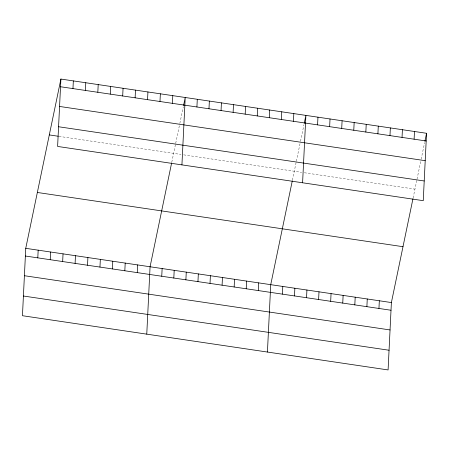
<?xml version="1.0" encoding="UTF-8"?>
<svg xmlns="http://www.w3.org/2000/svg" width="449" height="449" viewBox="0 0 449 449"><rect width="100%" height="100%" fill="white"/><g stroke="black" fill="none" stroke-linecap="round" stroke-linejoin="round"><path stroke-width="0.34" stroke-dasharray="2.25 1.68" d="M171.771 162.263L175.553 144.045M175.694 143.383L179.42 125.428M179.836 123.43L183.293 106.806M292.434 180.156L296.217 161.943M296.357 161.275L300.084 143.321M300.499 141.328L303.956 124.704M413.097 198.054L416.88 179.836M417.02 179.173L420.747 161.219M421.162 159.221L424.614 142.597M58.971 136.35L180.998 154.45M183.675 154.849L301.661 172.343M304.338 172.742L414.949 189.147"/><path stroke-width="0.67" d="M60.907 79.058L57.612 146.441L423.255 200.675L426.55 133.286L60.907 79.058L25.745 248.325L22.45 315.714L388.093 369.942L391.388 302.559L412.957 198.739M37.8 257.866L38.176 250.172M50.232 259.707L50.608 252.018M62.664 261.554L63.04 253.859M72.963 88.599L73.339 80.904M75.095 263.395L75.471 255.706M85.394 90.44L85.77 82.745M87.527 265.241L87.903 257.546M97.826 92.286L98.202 84.592M99.959 267.082L100.335 259.393M110.258 94.127L110.634 86.433M112.39 268.929L112.766 261.234M122.689 95.974L123.065 88.279M124.822 270.769L125.204 263.08M135.121 97.815L135.497 90.12M137.259 272.616L137.635 264.921M147.553 99.661L147.929 91.966M146.767 334.151L150.067 266.768L171.63 162.948M159.984 101.502L160.36 93.813M161.752 276.247L162.134 268.553M172.416 103.349L172.792 95.654M173.819 278.038L174.195 270.343M181.929 164.884L185.224 97.5L183.568 105.476M185.886 279.828L186.262 272.133M196.915 106.98L197.291 99.285M197.953 281.618L198.329 273.924M208.981 108.77L209.357 101.076M210.02 283.409L210.396 275.714M221.048 110.561L221.424 102.866M222.087 285.199L222.463 277.504M233.115 112.351L233.491 104.656M234.154 286.984L234.53 279.295M245.182 114.141L245.558 106.447M246.22 288.774L246.596 281.08M257.243 115.932L257.619 108.237M258.287 290.565L258.663 282.87M269.31 117.717L269.686 110.022M267.43 352.044L270.73 284.66L292.293 180.846M281.377 119.507L281.753 111.812M282.415 294.146L282.791 286.451M293.444 121.297L293.82 113.603M294.482 295.936L294.858 288.241M302.592 182.777L305.887 115.393L304.231 123.374M306.549 297.726L306.925 290.032M317.578 124.878L317.954 117.183M318.616 299.511L318.992 291.816M329.645 126.669L330.021 118.974M330.683 301.301L331.059 293.607M341.711 128.453L342.087 120.764M342.75 303.092L343.126 295.397M353.778 130.244L354.154 122.549M354.817 304.882L355.193 297.187M365.84 132.034L366.221 124.339M366.884 306.673L367.26 298.978M377.906 133.824L378.283 126.13M378.95 308.463L379.326 300.768M389.973 135.615L390.349 127.92M402.04 137.405L402.416 129.71M414.107 139.196L414.483 131.501M424.894 141.267L426.55 133.286M60.531 86.752L426.174 140.98M59.565 106.452L425.209 160.68M58.572 126.747L424.215 180.975M49.3 134.919L58.28 136.249M37.346 192.469L402.994 246.697M25.745 248.325L391.388 302.559M25.369 256.02L391.012 310.248M24.403 275.72L390.052 329.948M23.415 296.014L389.059 350.242"/></g></svg>
